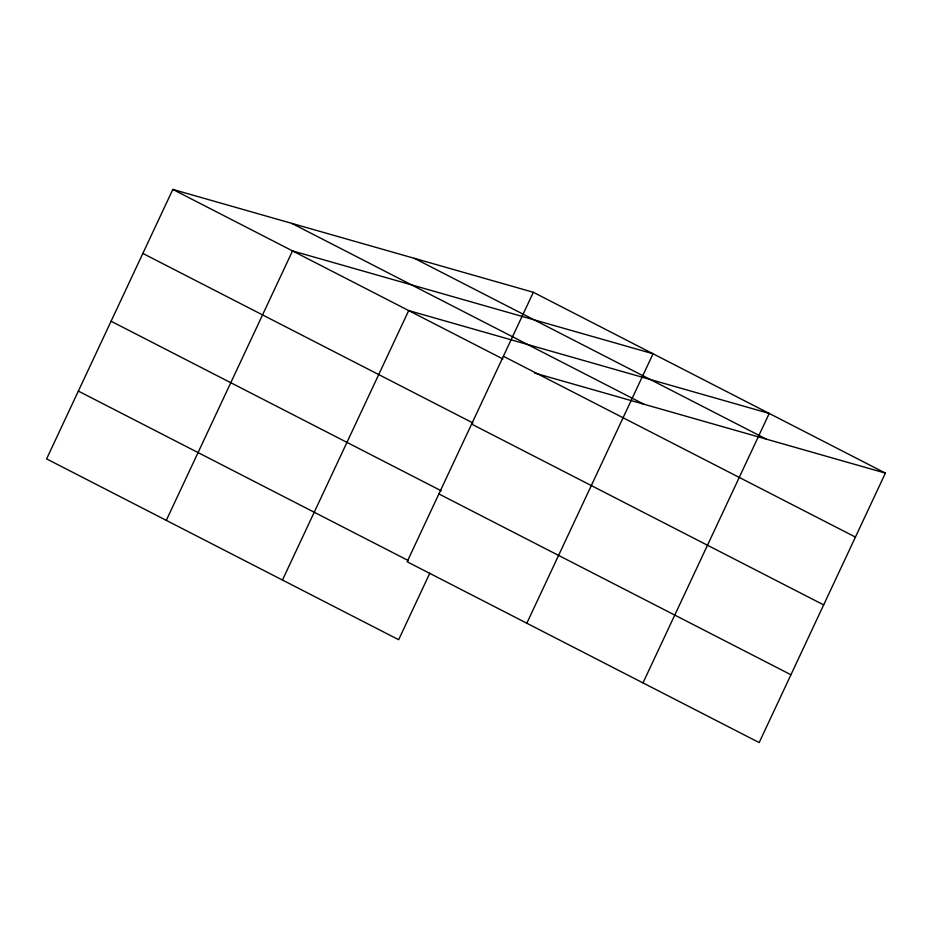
<?xml version="1.0" encoding="UTF-8"?>
<svg xmlns="http://www.w3.org/2000/svg" width="932" height="932" viewBox="0 0 932 932"><rect width="100%" height="100%" fill="white"/><g stroke="black" fill="none" stroke-linecap="round" stroke-linejoin="round"><path stroke-width="1.4" d="M533.349 292.287L407.133 561.751L759.172 742.571L885.4 473.107L533.349 292.287L172.828 189.429L46.6 458.893L398.651 639.713L429.803 573.215M166.292 520.382L292.52 250.918L653.052 353.764L526.825 623.228M282.466 580.042L408.694 310.577L769.226 413.435L642.998 682.9M534.56 373.021L885.4 473.107M414.379 258.339L766.43 439.158M291.798 223.377L643.849 404.197M503.373 356.269L855.425 537.088M172.828 189.429L502.93 358.983M142.852 253.422L472.955 422.977M471.615 424.083L823.667 604.903M111.083 321.225L441.185 490.78M438.89 493.937L790.942 674.756M78.358 391.091L408.461 560.645"/></g></svg>
